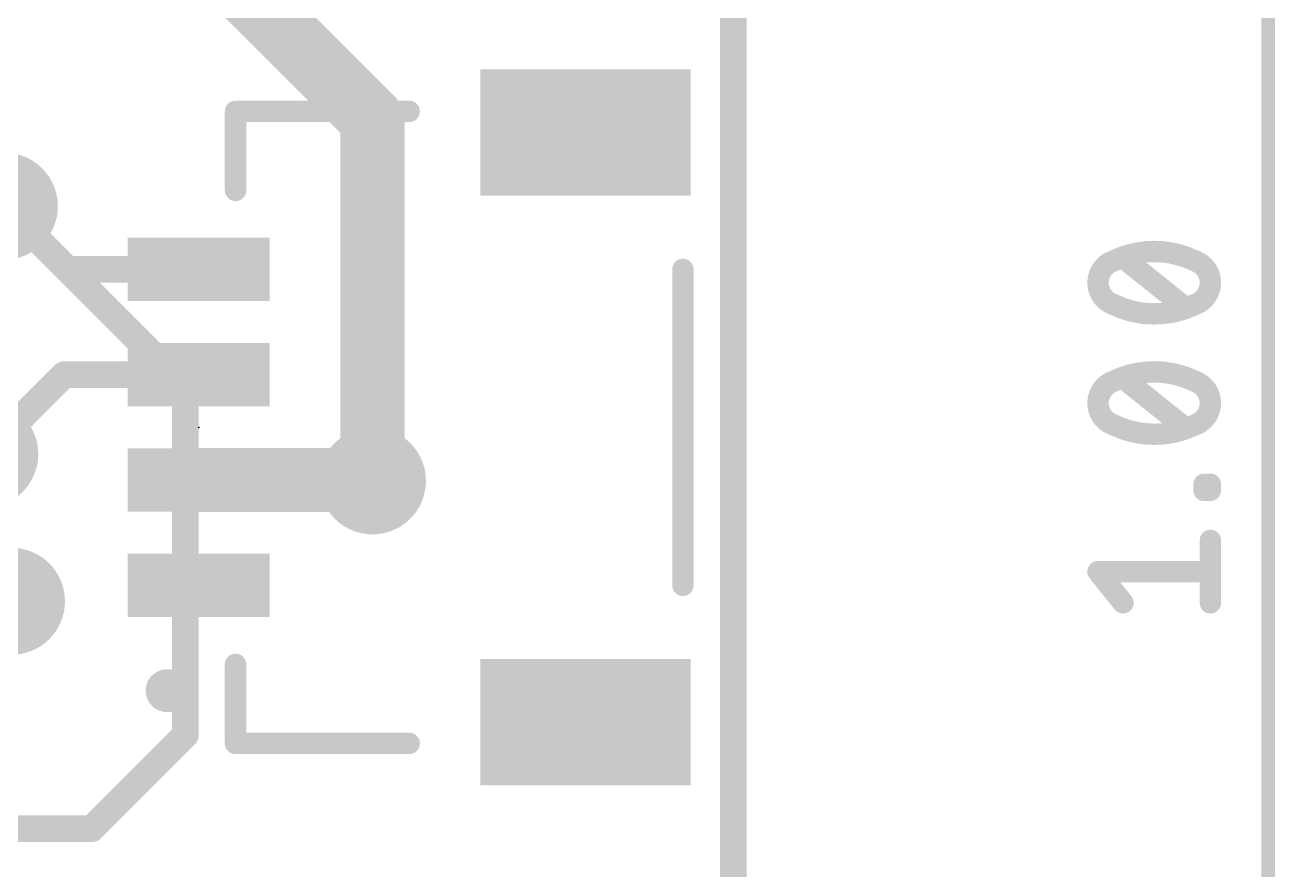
# Model space of a CAD drawing. Extents: x -33 to 53.6, y -18.3 to 32.5.
# Drawn here: x 18.67 to 30.55, y 8.5 to 16.52 of the extents above; entities that cross this region are included whole.
import ezdxf

# ---------------------------------------------------------------- set-up
doc = ezdxf.new("R2010")
doc.units = 0
for name, color, linetype in [('1', 12, 'CONTINUOUS'), ('16', 132, 'CONTINUOUS'), ('18', 110, 'CONTINUOUS'), ('20', 31, 'CONTINUOUS'), ('21', 41, 'CONTINUOUS'), ('23', 53, 'CONTINUOUS'), ('31', 253, 'CONTINUOUS'), ('47', 253, 'CONTINUOUS')]:
    doc.layers.add(name, color=color, linetype=linetype)

# ---------------------------------------------------------------- blocks, each defined once
blk = doc.blocks.new('RECT')
blk.add_solid([(-0.5, -0.5), (0.5, -0.5), (-0.5, 0.5), (0.5, 0.5)])
blk = doc.blocks.new('ROUNDV')
at = {"const_width": 0.5}
blk.add_lwpolyline([(0, -0.25, 1), (0, 0.25, 1), (0, -0.25)], format="xyb", dxfattribs=at)

msp = doc.modelspace()

# ---------------------------------------------------------------- linework, layer by layer
at = {"layer": '1'}
for points, const_width in [([(25.4, 25.4), (25.4, 0)], 0.254), ([(19.074, 14.2), (18.474, 14.8)], 0.254), ([(20.32, 14.2), (19.074, 14.2)], 0.254), ([(19.042, 13.2), (18.288, 12.446)], 0.254), ([(20.32, 13.2), (19.042, 13.2)], 0.254), ([(20.32, 12.2), (21.971, 12.2)], 0.6096), ([(21.971, 12.2), (21.971, 12.192)], 0.6096)]:
    msp.add_lwpolyline(points, dxfattribs=dict(at, const_width=const_width))
for points, const_width in [([(19.074, 14.2635, 1), (19.074, 14.1365)], 0.127), ([(19.0291, 14.1551, 1), (19.1189, 14.2449)], 0.127), ([(20.32, 14.1365, 1), (20.32, 14.2635)], 0.127), ([(19.042, 13.2635, 1), (19.042, 13.1365)], 0.127), ([(19.0869, 13.1551, 1), (18.9971, 13.2449)], 0.127), ([(20.32, 13.1365, 1), (20.32, 13.2635)], 0.127), ([(20.32, 12.3524, 1), (20.32, 12.0476)], 0.3048), ([(22.1234, 12.2, 1), (21.8186, 12.2)], 0.3048), ([(21.971, 12.0476, 1), (21.971, 12.3524)], 0.3048), ([(21.8186, 12.192, 1), (22.1234, 12.192)], 0.3048)]:
    msp.add_lwpolyline(points, format="xyb", dxfattribs=dict(at, const_width=const_width))
at = {"layer": '16'}
for points, const_width in [([(25.4, 25.4), (25.4, 0)], 0.254), ([(21.971, 15.621), (19.8882, 17.7038)], 0.6096), ([(21.971, 12.192), (21.971, 15.621)], 0.6096), ([(20.193, 13.081), (18.474, 14.8)], 0.254), ([(20.193, 13.081), (20.193, 9.779)], 0.254), ([(20.193, 9.779), (19.304, 8.89)], 0.254), ([(19.304, 8.89), (13.97, 8.89)], 0.254)]:
    msp.add_lwpolyline(points, dxfattribs=dict(at, const_width=const_width))
for points, const_width in [([(22.1234, 15.621, 1), (21.8186, 15.621)], 0.3048), ([(21.8632, 15.5132, 1), (22.0788, 15.7288)], 0.3048), ([(20.2565, 13.081, 1), (20.1295, 13.081)], 0.127), ([(20.1481, 13.0361, 1), (20.2379, 13.1259)], 0.127), ([(21.8186, 12.192, 1), (22.1234, 12.192)], 0.3048), ([(20.2379, 9.7341, 1), (20.1481, 9.8239)], 0.127), ([(20.1295, 9.779, 1), (20.2565, 9.779)], 0.127), ([(19.2591, 8.9349, 1), (19.3489, 8.8451)], 0.127), ([(19.304, 8.8265, 1), (19.304, 8.9535)], 0.127)]:
    msp.add_lwpolyline(points, format="xyb", dxfattribs=dict(at, const_width=const_width))
at = {"layer": '20', "const_width": 0.2032}
msp.add_lwpolyline([(25.4, 0), (25.4, 25.4)], dxfattribs=at)
at = {"layer": '21', "const_width": 0.2032}
for points in [[(20.67, 14.95), (20.67, 15.7)], [(20.67, 15.7), (22.32, 15.7)], [(24.92, 11.2), (24.92, 14.2)], [(20.67, 9.7), (20.67, 10.45)], [(22.32, 9.7), (20.67, 9.7)]]:
    msp.add_lwpolyline(points, dxfattribs=at)
at = {"layer": '21'}
for points, const_width in [([(20.7208, 15.7, 1), (20.6192, 15.7)], 0.1016), ([(20.67, 15.7508, 1), (20.67, 15.6492)], 0.1016), ([(22.32, 15.6492, 1), (22.32, 15.7508)], 0.1016), ([(20.6192, 14.95, 1), (20.7208, 14.95)], 0.1016), ([(24.9708, 14.2, 1), (24.8692, 14.2)], 0.1016), ([(24.8692, 11.2, 1), (24.9708, 11.2)], 0.1016), ([(20.7208, 10.45, 1), (20.6192, 10.45)], 0.1016), ([(20.02, 10.0984, 1), (20.02, 10.3016, 1), (20.02, 10.0984)], 0.2032), ([(20.67, 9.7508, 1), (20.67, 9.6492)], 0.1016), ([(20.6192, 9.7, 1), (20.7208, 9.7)], 0.1016), ([(22.32, 9.6492, 1), (22.32, 9.7508)], 0.1016)]:
    msp.add_lwpolyline(points, format="xyb", dxfattribs=dict(at, const_width=const_width))
at = {"layer": '23'}
msp.add_point((20.32, 12.7), dxfattribs=at)
at = {"layer": '47'}
for points, const_width in [([(30.48, 0.065), (30.48, 25.335)], 0.13), ([(29.6938, 13.8367), (29.1012, 14.3109)], 0.2032), ([(29.6938, 12.6937), (29.1012, 13.1679)], 0.2032), ([(29.8716, 12.1011), (29.8716, 12.1603)], 0.2032), ([(29.8716, 12.1603), (29.9309, 12.1603)], 0.2032), ([(29.9309, 12.1603), (29.9309, 12.1011)], 0.2032), ([(29.9309, 12.1011), (29.8716, 12.1011)], 0.2032), ([(29.9309, 11.0343), (29.9309, 11.6269)], 0.2032), ([(29.1012, 11.0343), (28.8641, 11.3306)], 0.2032), ([(28.8641, 11.3306), (29.9309, 11.3306)], 0.2032)]:
    msp.add_lwpolyline(points, dxfattribs=dict(at, const_width=const_width))
for points, const_width in [([(29.0123, 14.2812, 0.3205), (28.8641, 14.0738)], 0.2032), ([(29.3975, 14.3701, 0.1139), (29.0123, 14.2812)], 0.2032), ([(28.99, 14.3269, 1), (29.0345, 14.2356)], 0.1016), ([(29.0287, 14.2332, 1), (28.9958, 14.3293)], 0.1016), ([(29.1329, 14.3505, 1), (29.0694, 14.2712)], 0.1016), ([(29.7827, 14.2812, 0.1139), (29.3975, 14.3701)], 0.2032), ([(29.3975, 14.4209, 1), (29.3975, 14.3193)], 0.1016), ([(29.3975, 14.3193, 1), (29.3975, 14.4209)], 0.1016), ([(29.9309, 14.0738, 0.3205), (29.7827, 14.2812)], 0.2032), ([(29.7992, 14.3293, 1), (29.7663, 14.2332)], 0.1016), ([(29.7605, 14.2356, 1), (29.805, 14.3269)], 0.1016), ([(28.8641, 14.0738, 0.3205), (29.0123, 13.8664)], 0.2032), ([(28.9149, 14.0738, 1), (28.8133, 14.0738)], 0.1016), ([(29.7827, 13.8664, 0.3205), (29.9309, 14.0738)], 0.2032), ([(29.9817, 14.0738, 1), (29.8801, 14.0738)], 0.1016), ([(28.8133, 14.0738, 1), (28.9149, 14.0738)], 0.1016), ([(29.8801, 14.0738, 1), (29.9817, 14.0738)], 0.1016), ([(29.0123, 13.8664, 0.1139), (29.3975, 13.7775)], 0.2032), ([(29.0345, 13.912, 1), (28.99, 13.8207)], 0.1016), ([(28.9958, 13.8183, 1), (29.0287, 13.9144)], 0.1016), ([(29.3975, 13.7775, 0.1139), (29.7827, 13.8664)], 0.2032), ([(29.6621, 13.7971, 1), (29.7256, 13.8764)], 0.1016), ([(29.7663, 13.9144, 1), (29.7992, 13.8183)], 0.1016), ([(29.805, 13.8207, 1), (29.7605, 13.912)], 0.1016), ([(29.3975, 13.8283, 1), (29.3975, 13.7267)], 0.1016), ([(29.3975, 13.7267, 1), (29.3975, 13.8283)], 0.1016), ([(29.3975, 13.2271, 0.1139), (29.0123, 13.1382)], 0.2032), ([(29.7827, 13.1382, 0.1139), (29.3975, 13.2271)], 0.2032), ([(29.3975, 13.2779, 1), (29.3975, 13.1763)], 0.1016), ([(29.3975, 13.1763, 1), (29.3975, 13.2779)], 0.1016), ([(29.0123, 13.1382, 0.3205), (28.8641, 12.9308)], 0.2032), ([(28.99, 13.1839, 1), (29.0345, 13.0926)], 0.1016), ([(29.0287, 13.0902, 1), (28.9958, 13.1863)], 0.1016), ([(29.1329, 13.2075, 1), (29.0694, 13.1282)], 0.1016), ([(29.9309, 12.9308, 0.3205), (29.7827, 13.1382)], 0.2032), ([(29.7992, 13.1863, 1), (29.7663, 13.0902)], 0.1016), ([(29.7605, 13.0926, 1), (29.805, 13.1839)], 0.1016), ([(28.8641, 12.9308, 0.3205), (29.0123, 12.7234)], 0.2032), ([(28.9149, 12.9308, 1), (28.8133, 12.9308)], 0.1016), ([(28.8133, 12.9308, 1), (28.9149, 12.9308)], 0.1016), ([(29.7827, 12.7234, 0.3205), (29.9309, 12.9308)], 0.2032), ([(29.9817, 12.9308, 1), (29.8801, 12.9308)], 0.1016), ([(29.8801, 12.9308, 1), (29.9817, 12.9308)], 0.1016), ([(29.0123, 12.7234, 0.1139), (29.3975, 12.6345)], 0.2032), ([(29.3975, 12.6345, 0.1139), (29.7827, 12.7234)], 0.2032), ([(29.0345, 12.769, 1), (28.99, 12.6777)], 0.1016), ([(28.9958, 12.6753, 1), (29.0287, 12.7714)], 0.1016), ([(29.3975, 12.6853, 1), (29.3975, 12.5837)], 0.1016), ([(29.3975, 12.5837, 1), (29.3975, 12.6853)], 0.1016), ([(29.6621, 12.6541, 1), (29.7256, 12.7334)], 0.1016), ([(29.7663, 12.7714, 1), (29.7992, 12.6753)], 0.1016), ([(29.805, 12.6777, 1), (29.7605, 12.769)], 0.1016), ([(29.9224, 12.1603, 1), (29.8208, 12.1603)], 0.1016), ([(29.8716, 12.2111, 1), (29.8716, 12.1095)], 0.1016), ([(29.9817, 12.1603, 1), (29.8801, 12.1603)], 0.1016), ([(29.9309, 12.1095, 1), (29.9309, 12.2111)], 0.1016), ([(29.8716, 12.1519, 1), (29.8716, 12.0503)], 0.1016), ([(29.8208, 12.1011, 1), (29.9224, 12.1011)], 0.1016), ([(29.8801, 12.1011, 1), (29.9817, 12.1011)], 0.1016), ([(29.9309, 12.0503, 1), (29.9309, 12.1519)], 0.1016), ([(29.9817, 11.6269, 1), (29.8801, 11.6269)], 0.1016), ([(28.9038, 11.3623, 1), (28.8244, 11.2989)], 0.1016), ([(28.8641, 11.3814, 1), (28.8641, 11.2798)], 0.1016), ([(29.9309, 11.2798, 1), (29.9309, 11.3814)], 0.1016), ([(29.0615, 11.0025, 1), (29.1408, 11.066)], 0.1016), ([(29.8801, 11.0343, 1), (29.9817, 11.0343)], 0.1016)]:
    msp.add_lwpolyline(points, format="xyb", dxfattribs=dict(at, const_width=const_width))

# ---------------------------------------------------------------- block references
at = {"layer": '1', "rotation": 90}
for p, xscale, yscale in [((23.995, 15.5), 1.2, 2), ((20.32, 14.2), 0.6, 1.35), ((20.32, 13.2), 0.6, 1.35), ((20.32, 12.2), 0.6, 1.35), ((20.32, 11.2), 0.6, 1.35), ((23.995, 9.9), 1.2, 2)]:
    msp.add_blockref('RECT', p, dxfattribs=dict(at, xscale=xscale, yscale=yscale))
at = {"layer": '18', "xscale": 1.016, "yscale": 1.016}
for p in [(18.474, 14.8), (18.474, 14.8), (18.288, 12.446), (18.288, 12.446), (21.971, 12.192), (21.971, 12.192), (18.542, 11.049), (18.542, 11.049)]:
    msp.add_blockref('ROUNDV', p, dxfattribs=at)
at = {"layer": '31', "rotation": 90}
for p, xscale, yscale in [((23.995, 15.5), 1.2, 2), ((20.32, 14.2), 0.6, 1.35), ((20.32, 13.2), 0.6, 1.35), ((20.32, 12.2), 0.6, 1.35), ((20.32, 11.2), 0.6, 1.35), ((23.995, 9.9), 1.2, 2)]:
    msp.add_blockref('RECT', p, dxfattribs=dict(at, xscale=xscale, yscale=yscale))

doc.saveas('drawing.dxf')
